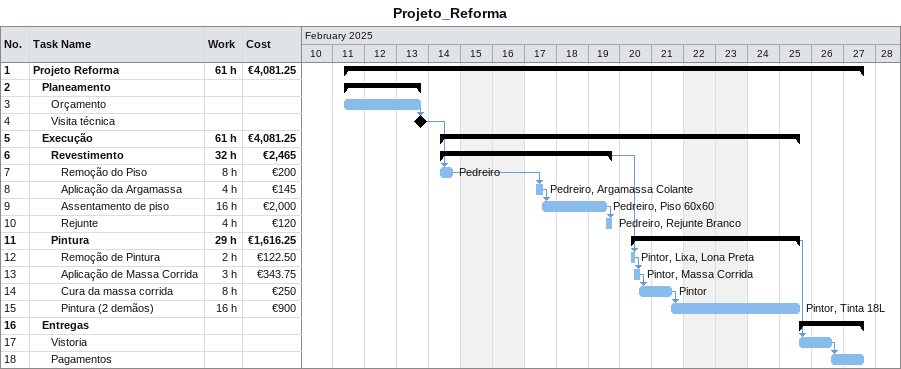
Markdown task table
Projeto_Reforma

| ID | Level | Task | Start | Finish | Predecessors | Resources | Work (h) | Cost (€) |
|---|---|---|---|---|---|---|---|---|
| 1 | 1 | **Projeto Reforma** | 2025-02-11 | 2025-02-27 |  |  | 61 | 4081.25 |
| 2 | 2 | **Planeamento** | 2025-02-11 | 2025-02-13 |  |  |  |  |
| 3 | 3 | Orçamento | 2025-02-11 | 2025-02-13 |  |  |  |  |
| 4 | 3 | Visita técnica (milestone) | 2025-02-13 | 2025-02-13 | 3 |  |  |  |
| 5 | 2 | **Execução** | 2025-02-14 | 2025-02-25 |  |  | 61 | 4081.25 |
| 6 | 3 | **Revestimento** | 2025-02-14 | 2025-02-19 |  |  | 32 | 2465 |
| 7 | 4 | Remoção do Piso | 2025-02-14 | 2025-02-14 | 4 | Pedreiro | 8 | 200 |
| 8 | 4 | Aplicação da Argamassa | 2025-02-17 | 2025-02-17 | 7 | Pedreiro, Argamassa Colante | 4 | 145 |
| 9 | 4 | Assentamento de piso | 2025-02-17 | 2025-02-19 | 8 | Pedreiro, Piso 60x60 | 16 | 2000 |
| 10 | 4 | Rejunte | 2025-02-19 | 2025-02-19 | 9 | Pedreiro, Rejunte Branco | 4 | 120 |
| 11 | 3 | **Pintura** | 2025-02-20 | 2025-02-25 |  |  | 29 | 1616.25 |
| 12 | 4 | Remoção de Pintura | 2025-02-20 | 2025-02-20 | 6 | Pintor, Lixa, Lona Preta | 2 | 122.50 |
| 13 | 4 | Aplicação de Massa Corrida | 2025-02-20 | 2025-02-20 | 12 | Pintor, Massa Corrida | 3 | 343.75 |
| 14 | 4 | Cura da massa corrida | 2025-02-20 | 2025-02-21 | 13 | Pintor | 8 | 250 |
| 15 | 4 | Pintura (2 demãos) | 2025-02-21 | 2025-02-25 | 14 | Pintor, Tinta 18L | 16 | 900 |
| 16 | 2 | **Entregas** | 2025-02-25 | 2025-02-27 |  |  |  |  |
| 17 | 3 | Vistoria | 2025-02-25 | 2025-02-26 | 11 |  |  |  |
| 18 | 3 | Pagamentos | 2025-02-26 | 2025-02-27 | 17 |  |  |  |
